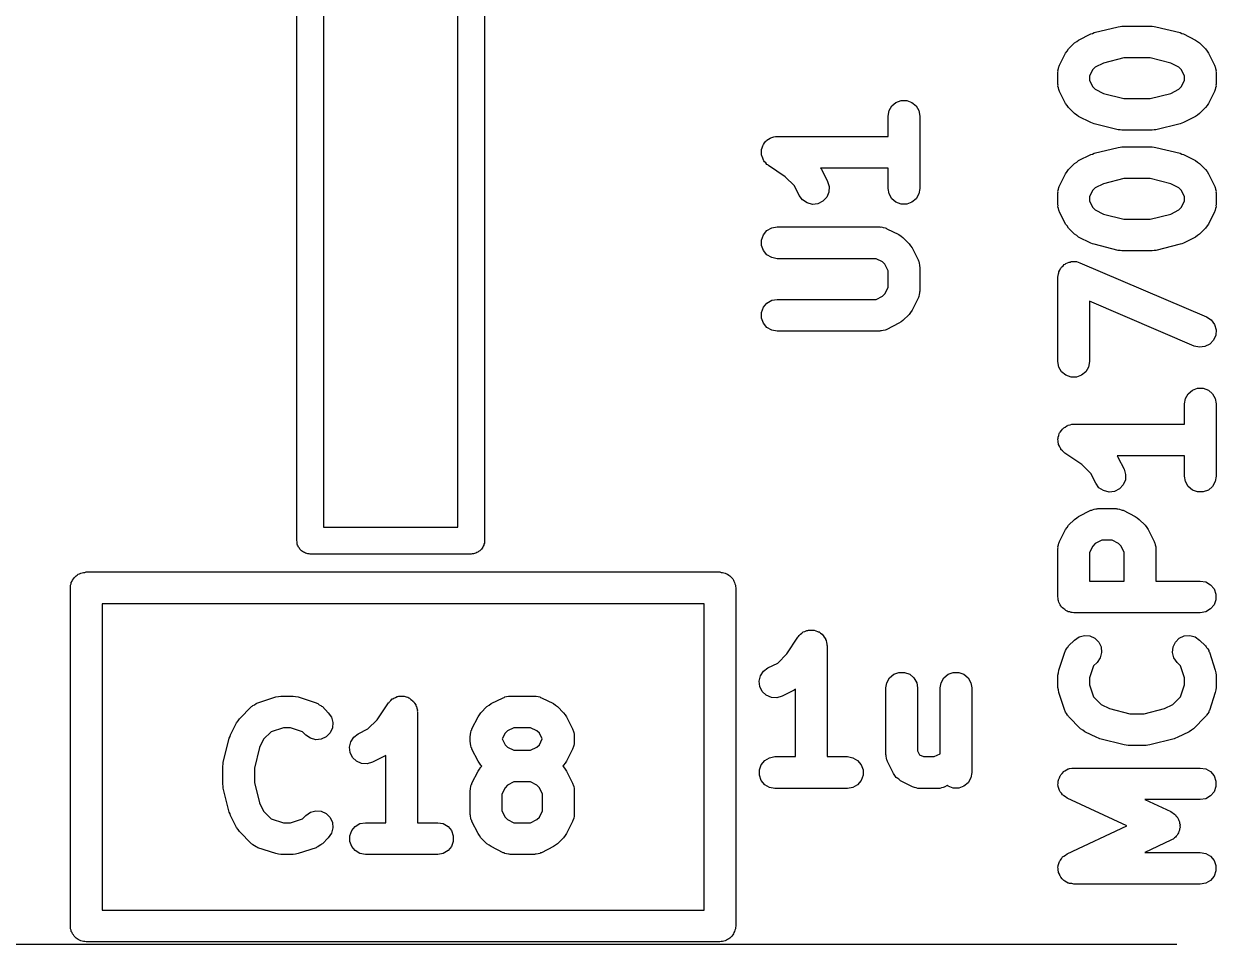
# Model space of a CAD drawing. Extents: x 103.2 to 159.1, y -150.7 to -109.
# Drawn here: x 153.3 to 158.95, y -131.48 to -127.13 of the extents above; entities that cross this region are included whole.
import ezdxf

# ---------------------------------------------------------------- set-up
doc = ezdxf.new("R2010")
doc.units = 0
doc.header["$MEASUREMENT"] = 0
doc.layers.add('BLACK', color=7, linetype='CONTINUOUS')

msp = doc.modelspace()

# ---------------------------------------------------------------- linework, layer by layer
at = {"layer": 'Black'}
for p, q in [((154.593, -129.573), (154.593, -126.525)), ((155.482, -126.525), (155.482, -129.573)), ((154.72, -126.589), (154.72, -129.51)), ((155.355, -129.51), (155.355, -126.589)), ((158.295, -127.204), (158.352, -127.175)), ((158.352, -127.175), (158.36, -127.173)), ((158.36, -127.173), (158.368, -127.169)), ((158.368, -127.169), (158.482, -127.141)), ((158.482, -127.141), (158.491, -127.14)), ((158.491, -127.14), (158.5, -127.139)), ((158.5, -127.139), (158.643, -127.139)), ((158.643, -127.139), (158.652, -127.14)), ((158.652, -127.14), (158.661, -127.141)), ((158.661, -127.141), (158.775, -127.169)), ((158.775, -127.169), (158.783, -127.173)), ((158.783, -127.173), (158.791, -127.175)), ((158.791, -127.175), (158.848, -127.204)), ((158.24, -127.256), (158.247, -127.246)), ((158.247, -127.246), (158.276, -127.218)), ((158.276, -127.218), (158.286, -127.211)), ((158.286, -127.211), (158.295, -127.204)), ((158.848, -127.204), (158.857, -127.211)), ((158.857, -127.211), (158.867, -127.218)), ((158.867, -127.218), (158.896, -127.246)), ((158.896, -127.246), (158.903, -127.256)), ((158.205, -127.323), (158.233, -127.266)), ((158.233, -127.266), (158.24, -127.256)), ((158.509, -127.288), (158.412, -127.313)), ((158.634, -127.288), (158.509, -127.288)), ((158.731, -127.313), (158.634, -127.288)), ((158.903, -127.256), (158.91, -127.266)), ((158.91, -127.266), (158.938, -127.323)), ((158.197, -127.348), (158.2, -127.339)), ((158.198, -127.352), (158.197, -127.348)), ((158.197, -127.356), (158.198, -127.352)), ((158.197, -127.413), (158.197, -127.356)), ((158.2, -127.339), (158.201, -127.331)), ((158.201, -127.331), (158.203, -127.327)), ((158.203, -127.327), (158.205, -127.323)), ((158.362, -127.344), (158.347, -127.374)), ((158.373, -127.332), (158.362, -127.344)), ((158.412, -127.313), (158.373, -127.332)), ((158.77, -127.332), (158.731, -127.313)), ((158.781, -127.344), (158.77, -127.332)), ((158.796, -127.374), (158.781, -127.344)), ((158.938, -127.323), (158.939, -127.327)), ((158.939, -127.327), (158.942, -127.331)), ((158.942, -127.331), (158.943, -127.339)), ((158.943, -127.339), (158.946, -127.348)), ((158.946, -127.348), (158.945, -127.352)), ((158.945, -127.352), (158.946, -127.356)), ((158.946, -127.356), (158.946, -127.413)), ((158.198, -127.418), (158.197, -127.413)), ((158.197, -127.422), (158.198, -127.418)), ((158.347, -127.374), (158.347, -127.396)), ((158.347, -127.396), (158.362, -127.426)), ((158.781, -127.426), (158.796, -127.396)), ((158.796, -127.396), (158.796, -127.374)), ((158.946, -127.413), (158.945, -127.418)), ((158.945, -127.418), (158.946, -127.422)), ((158.2, -127.43), (158.197, -127.422)), ((158.201, -127.439), (158.2, -127.43)), ((158.203, -127.443), (158.201, -127.439)), ((158.205, -127.447), (158.203, -127.443)), ((158.233, -127.504), (158.205, -127.447)), ((158.362, -127.426), (158.373, -127.437)), ((158.373, -127.437), (158.412, -127.457)), ((158.412, -127.457), (158.509, -127.481)), ((158.634, -127.481), (158.731, -127.457)), ((158.731, -127.457), (158.77, -127.437)), ((158.77, -127.437), (158.781, -127.426)), ((158.938, -127.447), (158.91, -127.504)), ((158.939, -127.443), (158.938, -127.447)), ((158.942, -127.439), (158.939, -127.443)), ((158.943, -127.43), (158.942, -127.439)), ((158.946, -127.422), (158.943, -127.43)), ((157.397, -127.538), (157.41, -127.516)), ((157.41, -127.516), (157.43, -127.499)), ((157.43, -127.499), (157.455, -127.49)), ((157.455, -127.49), (157.481, -127.49)), ((157.481, -127.49), (157.505, -127.499)), ((157.505, -127.499), (157.525, -127.516)), ((157.525, -127.516), (157.538, -127.538)), ((158.24, -127.514), (158.233, -127.504)), ((158.247, -127.523), (158.24, -127.514)), ((158.276, -127.552), (158.247, -127.523)), ((158.509, -127.481), (158.634, -127.481)), ((158.896, -127.523), (158.867, -127.552)), ((158.903, -127.514), (158.896, -127.523)), ((158.91, -127.504), (158.903, -127.514)), ((157.393, -127.564), (157.397, -127.538)), ((157.393, -127.66), (157.393, -127.564)), ((157.538, -127.538), (157.543, -127.564)), ((157.543, -127.564), (157.543, -127.907)), ((158.286, -127.559), (158.276, -127.552)), ((158.295, -127.566), (158.286, -127.559)), ((158.352, -127.595), (158.295, -127.566)), ((158.848, -127.566), (158.791, -127.595)), ((158.857, -127.559), (158.848, -127.566)), ((158.867, -127.552), (158.857, -127.559)), ((158.36, -127.597), (158.352, -127.595)), ((158.368, -127.6), (158.36, -127.597)), ((158.482, -127.629), (158.368, -127.6)), ((158.491, -127.629), (158.482, -127.629)), ((158.5, -127.631), (158.491, -127.629)), ((158.643, -127.631), (158.5, -127.631)), ((158.652, -127.629), (158.643, -127.631)), ((158.661, -127.629), (158.652, -127.629)), ((158.775, -127.6), (158.661, -127.629)), ((158.783, -127.597), (158.775, -127.6)), ((158.791, -127.595), (158.783, -127.597)), ((156.801, -127.702), (156.803, -127.698)), ((156.803, -127.698), (156.808, -127.691)), ((156.808, -127.691), (156.813, -127.683)), ((156.813, -127.683), (156.817, -127.681)), ((156.817, -127.681), (156.819, -127.678)), ((156.819, -127.678), (156.827, -127.673)), ((156.827, -127.673), (156.834, -127.668)), ((156.834, -127.668), (156.838, -127.667)), ((156.838, -127.667), (156.842, -127.665)), ((156.842, -127.665), (156.851, -127.663)), ((156.851, -127.663), (156.859, -127.661)), ((156.859, -127.661), (156.863, -127.661)), ((156.863, -127.661), (156.868, -127.66)), ((156.868, -127.66), (157.393, -127.66)), ((156.793, -127.73), (156.794, -127.726)), ((156.794, -127.739), (156.793, -127.73)), ((156.794, -127.722), (156.797, -127.714)), ((156.794, -127.726), (156.794, -127.722)), ((156.794, -127.748), (156.794, -127.739)), ((156.795, -127.752), (156.794, -127.748)), ((156.796, -127.756), (156.795, -127.752)), ((156.8, -127.764), (156.796, -127.756)), ((156.797, -127.714), (156.799, -127.705)), ((156.799, -127.705), (156.801, -127.702)), ((158.295, -127.774), (158.352, -127.746)), ((158.352, -127.746), (158.36, -127.744)), ((158.36, -127.744), (158.368, -127.74)), ((158.368, -127.74), (158.482, -127.712)), ((158.482, -127.712), (158.491, -127.711)), ((158.491, -127.711), (158.5, -127.709)), ((158.5, -127.709), (158.643, -127.709)), ((158.643, -127.709), (158.652, -127.711)), ((158.652, -127.711), (158.661, -127.712)), ((158.661, -127.712), (158.775, -127.74)), ((158.775, -127.74), (158.783, -127.744)), ((158.783, -127.744), (158.791, -127.746)), ((158.791, -127.746), (158.848, -127.774)), ((156.803, -127.773), (156.8, -127.764)), ((156.805, -127.776), (156.803, -127.773)), ((156.807, -127.78), (156.805, -127.776)), ((156.814, -127.786), (156.807, -127.78)), ((156.819, -127.793), (156.814, -127.786)), ((156.823, -127.795), (156.819, -127.793)), ((156.826, -127.798), (156.823, -127.795)), ((156.905, -127.851), (156.826, -127.798)), ((157.393, -127.81), (157.073, -127.81)), ((157.073, -127.81), (157.077, -127.816)), ((157.393, -127.907), (157.393, -127.81)), ((158.247, -127.817), (158.276, -127.789)), ((158.276, -127.789), (158.286, -127.782)), ((158.286, -127.782), (158.295, -127.774)), ((158.848, -127.774), (158.857, -127.782)), ((158.857, -127.782), (158.867, -127.789)), ((158.867, -127.789), (158.896, -127.817)), ((156.949, -127.894), (156.905, -127.851)), ((157.077, -127.816), (157.106, -127.873)), ((158.205, -127.894), (158.233, -127.837)), ((158.233, -127.837), (158.24, -127.827)), ((158.24, -127.827), (158.247, -127.817)), ((158.509, -127.859), (158.412, -127.884)), ((158.634, -127.859), (158.509, -127.859)), ((158.731, -127.884), (158.634, -127.859)), ((158.896, -127.817), (158.903, -127.827)), ((158.903, -127.827), (158.91, -127.837)), ((158.91, -127.837), (158.938, -127.894)), ((156.972, -127.94), (156.949, -127.894)), ((157.112, -127.924), (157.102, -127.948)), ((157.106, -127.873), (157.113, -127.898)), ((157.113, -127.898), (157.112, -127.924)), ((157.397, -127.932), (157.393, -127.907)), ((157.543, -127.907), (157.538, -127.932)), ((158.197, -127.919), (158.2, -127.91)), ((158.198, -127.923), (158.197, -127.919)), ((158.197, -127.927), (158.198, -127.923)), ((158.197, -127.984), (158.197, -127.927)), ((158.2, -127.91), (158.201, -127.902)), ((158.201, -127.902), (158.203, -127.898)), ((158.203, -127.898), (158.205, -127.894)), ((158.362, -127.914), (158.347, -127.945)), ((158.373, -127.903), (158.362, -127.914)), ((158.412, -127.884), (158.373, -127.903)), ((158.77, -127.903), (158.731, -127.884)), ((158.781, -127.914), (158.77, -127.903)), ((158.796, -127.945), (158.781, -127.914)), ((158.938, -127.894), (158.939, -127.898)), ((158.939, -127.898), (158.942, -127.902)), ((158.942, -127.902), (158.943, -127.91)), ((158.943, -127.91), (158.946, -127.919)), ((158.946, -127.919), (158.945, -127.923)), ((158.945, -127.923), (158.946, -127.927)), ((158.946, -127.927), (158.946, -127.984)), ((156.987, -127.961), (156.972, -127.94)), ((157.009, -127.975), (156.987, -127.961)), ((157.034, -127.982), (157.009, -127.975)), ((157.06, -127.979), (157.034, -127.982)), ((157.084, -127.967), (157.06, -127.979)), ((157.102, -127.948), (157.084, -127.967)), ((157.41, -127.955), (157.397, -127.932)), ((157.43, -127.972), (157.41, -127.955)), ((157.455, -127.981), (157.43, -127.972)), ((157.481, -127.981), (157.455, -127.981)), ((157.505, -127.972), (157.481, -127.981)), ((157.525, -127.955), (157.505, -127.972)), ((157.538, -127.932), (157.525, -127.955)), ((158.347, -127.945), (158.347, -127.967)), ((158.347, -127.967), (158.362, -127.997)), ((158.781, -127.997), (158.796, -127.967)), ((158.796, -127.967), (158.796, -127.945)), ((158.198, -127.988), (158.197, -127.984)), ((158.197, -127.993), (158.198, -127.988)), ((158.2, -128.001), (158.197, -127.993)), ((158.201, -128.01), (158.2, -128.001)), ((158.203, -128.014), (158.201, -128.01)), ((158.205, -128.018), (158.203, -128.014)), ((158.233, -128.075), (158.205, -128.018)), ((158.362, -127.997), (158.373, -128.008)), ((158.373, -128.008), (158.412, -128.028)), ((158.412, -128.028), (158.509, -128.052)), ((158.634, -128.052), (158.731, -128.028)), ((158.731, -128.028), (158.77, -128.008)), ((158.77, -128.008), (158.781, -127.997)), ((158.938, -128.018), (158.91, -128.075)), ((158.939, -128.014), (158.938, -128.018)), ((158.942, -128.01), (158.939, -128.014)), ((158.943, -128.001), (158.942, -128.01)), ((158.946, -127.993), (158.943, -128.001)), ((158.946, -127.984), (158.945, -127.988)), ((158.945, -127.988), (158.946, -127.993)), ((156.819, -128.106), (156.842, -128.093)), ((156.842, -128.093), (156.868, -128.089)), ((156.868, -128.089), (157.353, -128.089)), ((157.353, -128.089), (157.358, -128.09)), ((157.358, -128.09), (157.362, -128.089)), ((157.362, -128.089), (157.37, -128.092)), ((157.37, -128.092), (157.379, -128.093)), ((157.379, -128.093), (157.383, -128.095)), ((157.383, -128.095), (157.387, -128.097)), ((158.24, -128.084), (158.233, -128.075)), ((158.247, -128.094), (158.24, -128.084)), ((158.276, -128.123), (158.247, -128.094)), ((158.509, -128.052), (158.634, -128.052)), ((158.896, -128.094), (158.867, -128.123)), ((158.903, -128.084), (158.896, -128.094)), ((158.91, -128.075), (158.903, -128.084)), ((156.794, -128.151), (156.803, -128.126)), ((156.794, -128.177), (156.794, -128.151)), ((156.803, -128.126), (156.819, -128.106)), ((157.387, -128.097), (157.444, -128.125)), ((157.444, -128.125), (157.454, -128.132)), ((157.454, -128.132), (157.463, -128.139)), ((157.463, -128.139), (157.492, -128.168)), ((158.286, -128.13), (158.276, -128.123)), ((158.295, -128.137), (158.286, -128.13)), ((158.352, -128.165), (158.295, -128.137)), ((158.848, -128.137), (158.791, -128.165)), ((158.857, -128.13), (158.848, -128.137)), ((158.867, -128.123), (158.857, -128.13)), ((156.803, -128.201), (156.794, -128.177)), ((156.819, -128.221), (156.803, -128.201)), ((157.492, -128.168), (157.499, -128.178)), ((157.499, -128.178), (157.506, -128.187)), ((157.506, -128.187), (157.535, -128.245)), ((158.36, -128.168), (158.352, -128.165)), ((158.368, -128.171), (158.36, -128.168)), ((158.482, -128.2), (158.368, -128.171)), ((158.491, -128.2), (158.482, -128.2)), ((158.5, -128.202), (158.491, -128.2)), ((158.643, -128.202), (158.5, -128.202)), ((158.652, -128.2), (158.643, -128.202)), ((158.661, -128.2), (158.652, -128.2)), ((158.775, -128.171), (158.661, -128.2)), ((158.783, -128.168), (158.775, -128.171)), ((158.791, -128.165), (158.783, -128.168)), ((156.842, -128.234), (156.819, -128.221)), ((156.868, -128.239), (156.842, -128.234)), ((157.336, -128.239), (156.868, -128.239)), ((157.366, -128.254), (157.336, -128.239)), ((157.377, -128.265), (157.366, -128.254)), ((157.393, -128.296), (157.377, -128.265)), ((157.535, -128.245), (157.536, -128.249)), ((157.536, -128.249), (157.538, -128.252)), ((157.538, -128.252), (157.54, -128.261)), ((157.54, -128.261), (157.542, -128.269)), ((158.227, -128.267), (158.231, -128.265)), ((158.231, -128.265), (158.234, -128.262)), ((158.234, -128.262), (158.242, -128.259)), ((158.242, -128.259), (158.25, -128.255)), ((158.25, -128.255), (158.255, -128.255)), ((158.255, -128.255), (158.259, -128.253)), ((158.259, -128.253), (158.267, -128.253)), ((158.267, -128.253), (158.276, -128.252)), ((158.276, -128.252), (158.28, -128.253)), ((158.28, -128.253), (158.285, -128.253)), ((158.285, -128.253), (158.293, -128.256)), ((158.293, -128.256), (158.301, -128.258)), ((158.301, -128.258), (158.901, -128.515)), ((157.393, -128.375), (157.393, -128.296)), ((157.542, -128.269), (157.542, -128.274)), ((157.542, -128.274), (157.543, -128.278)), ((157.543, -128.278), (157.543, -128.392)), ((158.197, -128.327), (158.198, -128.318)), ((158.198, -128.318), (158.199, -128.31)), ((158.199, -128.31), (158.201, -128.306)), ((158.201, -128.301), (158.206, -128.294)), ((158.201, -128.306), (158.201, -128.301)), ((158.206, -128.294), (158.209, -128.286)), ((158.209, -128.286), (158.212, -128.282)), ((158.212, -128.282), (158.214, -128.279)), ((158.214, -128.279), (158.221, -128.273)), ((158.221, -128.273), (158.227, -128.267)), ((157.377, -128.405), (157.393, -128.375)), ((158.197, -128.726), (158.197, -128.327)), ((156.842, -128.436), (156.868, -128.432)), ((156.868, -128.432), (157.336, -128.432)), ((157.336, -128.432), (157.366, -128.416)), ((157.366, -128.416), (157.377, -128.405)), ((157.535, -128.426), (157.506, -128.483)), ((157.536, -128.422), (157.535, -128.426)), ((157.538, -128.418), (157.536, -128.422)), ((157.54, -128.409), (157.538, -128.418)), ((157.542, -128.401), (157.54, -128.409)), ((157.543, -128.392), (157.542, -128.397)), ((157.542, -128.397), (157.542, -128.401)), ((156.794, -128.494), (156.803, -128.469)), ((156.803, -128.469), (156.819, -128.449)), ((156.819, -128.449), (156.842, -128.436)), ((157.506, -128.483), (157.499, -128.493)), ((158.842, -128.653), (158.347, -128.44)), ((158.347, -128.44), (158.347, -128.726)), ((156.794, -128.52), (156.794, -128.494)), ((156.803, -128.544), (156.794, -128.52)), ((156.819, -128.564), (156.803, -128.544)), ((157.444, -128.545), (157.387, -128.574)), ((157.454, -128.538), (157.444, -128.545)), ((157.463, -128.531), (157.454, -128.538)), ((157.492, -128.503), (157.463, -128.531)), ((157.499, -128.493), (157.492, -128.503)), ((158.901, -128.515), (158.922, -128.529)), ((158.922, -128.529), (158.938, -128.55)), ((156.842, -128.577), (156.819, -128.564)), ((156.868, -128.582), (156.842, -128.577)), ((157.353, -128.582), (156.868, -128.582)), ((157.357, -128.581), (157.353, -128.582)), ((157.362, -128.581), (157.357, -128.581)), ((157.37, -128.579), (157.362, -128.581)), ((157.379, -128.577), (157.37, -128.579)), ((157.383, -128.575), (157.379, -128.577)), ((157.387, -128.574), (157.383, -128.575)), ((158.944, -128.601), (158.934, -128.625)), ((158.938, -128.55), (158.946, -128.575)), ((158.946, -128.575), (158.944, -128.601)), ((158.867, -128.658), (158.842, -128.653)), ((158.893, -128.655), (158.867, -128.658)), ((158.916, -128.644), (158.893, -128.655)), ((158.934, -128.625), (158.916, -128.644)), ((158.201, -128.752), (158.197, -128.726)), ((158.214, -128.775), (158.201, -128.752)), ((158.342, -128.752), (158.329, -128.775)), ((158.347, -128.726), (158.342, -128.752)), ((158.234, -128.791), (158.214, -128.775)), ((158.259, -128.8), (158.234, -128.791)), ((158.285, -128.8), (158.259, -128.8)), ((158.309, -128.791), (158.285, -128.8)), ((158.329, -128.775), (158.309, -128.791)), ((158.801, -128.901), (158.814, -128.878)), ((158.814, -128.878), (158.834, -128.861)), ((158.834, -128.861), (158.858, -128.852)), ((158.858, -128.852), (158.884, -128.852)), ((158.884, -128.852), (158.909, -128.861)), ((158.909, -128.861), (158.929, -128.878)), ((158.929, -128.878), (158.942, -128.901)), ((158.796, -128.926), (158.801, -128.901)), ((158.796, -129.023), (158.796, -128.926)), ((158.942, -128.901), (158.946, -128.926)), ((158.946, -128.926), (158.946, -129.269)), ((158.207, -129.06), (158.213, -129.053)), ((158.213, -129.053), (158.218, -129.046)), ((158.218, -129.046), (158.221, -129.043)), ((158.221, -129.043), (158.224, -129.04)), ((158.224, -129.04), (158.231, -129.036)), ((158.231, -129.036), (158.239, -129.03)), ((158.239, -129.03), (158.243, -129.029)), ((158.243, -129.029), (158.246, -129.027)), ((158.246, -129.027), (158.255, -129.026)), ((158.255, -129.026), (158.263, -129.023)), ((158.263, -129.023), (158.268, -129.023)), ((158.268, -129.023), (158.272, -129.023)), ((158.272, -129.023), (158.796, -129.023)), ((158.197, -129.093), (158.198, -129.089)), ((158.198, -129.102), (158.197, -129.093)), ((158.198, -129.084), (158.201, -129.076)), ((158.198, -129.089), (158.198, -129.084)), ((158.198, -129.11), (158.198, -129.102)), ((158.199, -129.114), (158.198, -129.11)), ((158.201, -129.076), (158.203, -129.067)), ((158.203, -129.067), (158.205, -129.064)), ((158.205, -129.064), (158.207, -129.06)), ((158.2, -129.119), (158.199, -129.114)), ((158.204, -129.127), (158.2, -129.119)), ((158.207, -129.135), (158.204, -129.127)), ((158.21, -129.138), (158.207, -129.135)), ((158.211, -129.142), (158.21, -129.138)), ((158.218, -129.148), (158.211, -129.142)), ((158.224, -129.155), (158.218, -129.148)), ((158.227, -129.157), (158.224, -129.155)), ((158.23, -129.16), (158.227, -129.157)), ((158.31, -129.213), (158.23, -129.16)), ((158.353, -129.256), (158.31, -129.213)), ((158.796, -129.172), (158.477, -129.172)), ((158.477, -129.172), (158.481, -129.178)), ((158.481, -129.178), (158.51, -129.235)), ((158.796, -129.269), (158.796, -129.172)), ((158.376, -129.302), (158.353, -129.256)), ((158.51, -129.235), (158.517, -129.26)), ((158.517, -129.26), (158.516, -129.286)), ((158.801, -129.294), (158.796, -129.269)), ((158.946, -129.269), (158.942, -129.294)), ((158.391, -129.323), (158.376, -129.302)), ((158.413, -129.337), (158.391, -129.323)), ((158.439, -129.344), (158.413, -129.337)), ((158.488, -129.329), (158.464, -129.341)), ((158.506, -129.31), (158.488, -129.329)), ((158.516, -129.286), (158.506, -129.31)), ((158.814, -129.317), (158.801, -129.294)), ((158.834, -129.334), (158.814, -129.317)), ((158.858, -129.343), (158.834, -129.334)), ((158.909, -129.334), (158.884, -129.343)), ((158.929, -129.317), (158.909, -129.334)), ((158.942, -129.294), (158.929, -129.317)), ((158.464, -129.341), (158.439, -129.344)), ((158.884, -129.343), (158.858, -129.343)), ((158.295, -129.459), (158.352, -129.43)), ((158.352, -129.43), (158.357, -129.429)), ((158.357, -129.429), (158.36, -129.427)), ((158.36, -129.427), (158.369, -129.425)), ((158.369, -129.425), (158.377, -129.423)), ((158.377, -129.423), (158.382, -129.423)), ((158.382, -129.423), (158.386, -129.422)), ((158.386, -129.422), (158.472, -129.422)), ((158.472, -129.422), (158.476, -129.423)), ((158.476, -129.423), (158.48, -129.423)), ((158.48, -129.423), (158.489, -129.425)), ((158.489, -129.425), (158.497, -129.427)), ((158.497, -129.427), (158.501, -129.429)), ((158.501, -129.429), (158.505, -129.43)), ((158.505, -129.43), (158.562, -129.459)), ((158.24, -129.511), (158.247, -129.501)), ((158.247, -129.501), (158.276, -129.473)), ((158.276, -129.473), (158.286, -129.466)), ((158.286, -129.466), (158.295, -129.459)), ((158.562, -129.459), (158.572, -129.466)), ((158.572, -129.466), (158.582, -129.473)), ((158.582, -129.473), (158.61, -129.501)), ((158.61, -129.501), (158.617, -129.511)), ((154.72, -129.51), (155.355, -129.51)), ((158.205, -129.578), (158.233, -129.521)), ((158.233, -129.521), (158.24, -129.511)), ((158.617, -129.511), (158.624, -129.521)), ((158.624, -129.521), (158.653, -129.578)), ((154.594, -129.579), (154.593, -129.573)), ((154.594, -129.585), (154.594, -129.579)), ((154.595, -129.59), (154.594, -129.585)), ((154.596, -129.595), (154.595, -129.59)), ((154.599, -129.6), (154.596, -129.595)), ((154.601, -129.605), (154.599, -129.6)), ((154.605, -129.61), (154.601, -129.605)), ((154.607, -129.614), (154.605, -129.61)), ((154.612, -129.618), (154.607, -129.614)), ((154.615, -129.622), (154.612, -129.618)), ((155.462, -129.618), (155.459, -129.622)), ((155.467, -129.614), (155.462, -129.618)), ((155.47, -129.61), (155.467, -129.614)), ((155.473, -129.605), (155.47, -129.61)), ((155.475, -129.6), (155.473, -129.605)), ((155.478, -129.595), (155.475, -129.6)), ((155.479, -129.59), (155.478, -129.595)), ((155.481, -129.585), (155.479, -129.59)), ((155.482, -129.573), (155.481, -129.579)), ((155.481, -129.579), (155.481, -129.585)), ((158.197, -129.603), (158.2, -129.594)), ((158.198, -129.607), (158.197, -129.603)), ((158.197, -129.611), (158.198, -129.607)), ((158.197, -129.84), (158.197, -129.611)), ((158.2, -129.594), (158.201, -129.586)), ((158.201, -129.586), (158.203, -129.582)), ((158.203, -129.582), (158.205, -129.578)), ((158.362, -129.599), (158.347, -129.629)), ((158.373, -129.587), (158.362, -129.599)), ((158.404, -129.572), (158.373, -129.587)), ((158.454, -129.572), (158.404, -129.572)), ((158.484, -129.587), (158.454, -129.572)), ((158.496, -129.599), (158.484, -129.587)), ((158.511, -129.629), (158.496, -129.599)), ((158.653, -129.578), (158.654, -129.582)), ((158.654, -129.582), (158.656, -129.586)), ((158.656, -129.586), (158.658, -129.594)), ((158.658, -129.594), (158.66, -129.603)), ((158.66, -129.603), (158.66, -129.607)), ((158.66, -129.607), (158.661, -129.611)), ((158.661, -129.611), (158.661, -129.765)), ((154.62, -129.625), (154.615, -129.622)), ((154.624, -129.628), (154.62, -129.625)), ((154.63, -129.63), (154.624, -129.628)), ((154.634, -129.633), (154.63, -129.63)), ((154.64, -129.634), (154.634, -129.633)), ((154.645, -129.636), (154.64, -129.634)), ((154.651, -129.636), (154.645, -129.636)), ((154.656, -129.637), (154.651, -129.636)), ((155.418, -129.637), (154.656, -129.637)), ((155.424, -129.636), (155.418, -129.637)), ((155.429, -129.636), (155.424, -129.636)), ((155.434, -129.634), (155.429, -129.636)), ((155.44, -129.633), (155.434, -129.634)), ((155.445, -129.63), (155.44, -129.633)), ((155.45, -129.628), (155.445, -129.63)), ((155.454, -129.625), (155.45, -129.628)), ((155.459, -129.622), (155.454, -129.625)), ((158.347, -129.629), (158.347, -129.765)), ((158.511, -129.765), (158.511, -129.629)), ((153.553, -129.737), (153.558, -129.733)), ((153.558, -129.733), (153.564, -129.73)), ((153.564, -129.73), (153.57, -129.727)), ((153.57, -129.727), (153.577, -129.726)), ((153.577, -129.726), (153.583, -129.724)), ((153.583, -129.724), (153.589, -129.724)), ((153.589, -129.724), (153.596, -129.722)), ((153.596, -129.722), (156.596, -129.722)), ((156.596, -129.722), (156.602, -129.724)), ((156.602, -129.724), (156.609, -129.724)), ((156.609, -129.724), (156.615, -129.726)), ((156.615, -129.726), (156.621, -129.727)), ((156.621, -129.727), (156.627, -129.73)), ((156.627, -129.73), (156.633, -129.733)), ((156.633, -129.733), (156.638, -129.737)), ((153.522, -129.784), (153.524, -129.778)), ((153.522, -129.791), (153.522, -129.784)), ((153.524, -129.778), (153.525, -129.772)), ((153.525, -129.772), (153.529, -129.766)), ((153.529, -129.766), (153.531, -129.76)), ((153.531, -129.76), (153.535, -129.755)), ((153.535, -129.755), (153.538, -129.749)), ((153.538, -129.749), (153.543, -129.745)), ((153.543, -129.745), (153.548, -129.74)), ((153.548, -129.74), (153.553, -129.737)), ((156.638, -129.737), (156.644, -129.74)), ((156.644, -129.74), (156.648, -129.745)), ((156.648, -129.745), (156.653, -129.749)), ((156.653, -129.749), (156.657, -129.755)), ((156.657, -129.755), (156.661, -129.76)), ((156.661, -129.76), (156.663, -129.766)), ((156.663, -129.766), (156.666, -129.772)), ((156.666, -129.772), (156.667, -129.778)), ((156.667, -129.778), (156.67, -129.784)), ((156.67, -129.784), (156.67, -129.791)), ((158.347, -129.765), (158.511, -129.765)), ((158.661, -129.765), (158.871, -129.765)), ((158.871, -129.765), (158.897, -129.769)), ((158.897, -129.769), (158.919, -129.782)), ((158.919, -129.782), (158.936, -129.802)), ((153.521, -129.797), (153.522, -129.791)), ((153.521, -131.398), (153.521, -129.797)), ((156.67, -129.791), (156.671, -129.797)), ((156.671, -129.797), (156.671, -131.398)), ((158.198, -129.846), (158.197, -129.84)), ((158.198, -129.853), (158.198, -129.846)), ((158.936, -129.802), (158.945, -129.827)), ((158.945, -129.827), (158.945, -129.853)), ((156.521, -129.873), (153.671, -129.873)), ((153.671, -129.873), (153.671, -131.322)), ((156.521, -131.322), (156.521, -129.873)), ((158.2, -129.859), (158.198, -129.853)), ((158.201, -129.865), (158.2, -129.859)), ((158.205, -129.871), (158.201, -129.865)), ((158.207, -129.877), (158.205, -129.871)), ((158.211, -129.882), (158.207, -129.877)), ((158.214, -129.888), (158.211, -129.882)), ((158.219, -129.892), (158.214, -129.888)), ((158.224, -129.897), (158.219, -129.892)), ((158.229, -129.9), (158.224, -129.897)), ((158.234, -129.905), (158.229, -129.9)), ((158.919, -129.897), (158.897, -129.91)), ((158.936, -129.877), (158.919, -129.897)), ((158.945, -129.853), (158.936, -129.877)), ((158.24, -129.907), (158.234, -129.905)), ((158.246, -129.91), (158.24, -129.907)), ((158.253, -129.911), (158.246, -129.91)), ((158.259, -129.913), (158.253, -129.911)), ((158.265, -129.913), (158.259, -129.913)), ((158.272, -129.915), (158.265, -129.913)), ((158.871, -129.915), (158.272, -129.915)), ((158.897, -129.91), (158.871, -129.915)), ((156.978, -130.017), (156.984, -130.011)), ((156.984, -130.011), (156.988, -130.009)), ((156.988, -130.009), (156.991, -130.006)), ((156.991, -130.006), (156.999, -130.003)), ((156.999, -130.003), (157.008, -129.999)), ((157.008, -129.999), (157.012, -129.999)), ((157.012, -129.999), (157.016, -129.998)), ((157.016, -129.998), (157.024, -129.998)), ((157.024, -129.998), (157.033, -129.997)), ((157.033, -129.997), (157.037, -129.998)), ((157.037, -129.998), (157.042, -129.998)), ((157.042, -129.998), (157.05, -130.001)), ((157.05, -130.001), (157.059, -130.003)), ((157.059, -130.003), (157.062, -130.005)), ((157.062, -130.005), (157.066, -130.006)), ((157.066, -130.006), (157.073, -130.012)), ((157.073, -130.012), (157.08, -130.017)), ((156.913, -130.109), (156.966, -130.03)), ((156.966, -130.03), (156.969, -130.027)), ((156.969, -130.027), (156.971, -130.023)), ((156.971, -130.023), (156.978, -130.017)), ((157.08, -130.017), (157.083, -130.021)), ((157.083, -130.021), (157.086, -130.023)), ((157.086, -130.023), (157.09, -130.031)), ((157.09, -130.031), (157.096, -130.038)), ((157.096, -130.038), (157.097, -130.042)), ((157.097, -130.042), (157.099, -130.046)), ((157.099, -130.046), (157.101, -130.055)), ((157.101, -130.055), (157.103, -130.063)), ((157.103, -130.063), (157.103, -130.067)), ((157.103, -130.067), (157.104, -130.071)), ((157.104, -130.071), (157.104, -130.596)), ((158.245, -130.076), (158.247, -130.072)), ((158.247, -130.072), (158.276, -130.044)), ((158.276, -130.044), (158.297, -130.029)), ((158.297, -130.029), (158.322, -130.022)), ((158.322, -130.022), (158.348, -130.024)), ((158.348, -130.024), (158.372, -130.035)), ((158.372, -130.035), (158.39, -130.054)), ((158.39, -130.054), (158.401, -130.077)), ((158.742, -130.077), (158.753, -130.054)), ((158.753, -130.054), (158.771, -130.035)), ((158.771, -130.035), (158.795, -130.024)), ((158.795, -130.024), (158.821, -130.022)), ((158.821, -130.022), (158.846, -130.029)), ((158.846, -130.029), (158.867, -130.044)), ((158.867, -130.044), (158.896, -130.072)), ((158.896, -130.072), (158.898, -130.076)), ((156.87, -130.153), (156.913, -130.109)), ((158.201, -130.187), (158.229, -130.101)), ((158.229, -130.101), (158.231, -130.098)), ((158.231, -130.098), (158.232, -130.093)), ((158.232, -130.093), (158.237, -130.086)), ((158.237, -130.086), (158.242, -130.079)), ((158.242, -130.079), (158.245, -130.076)), ((158.397, -130.128), (158.382, -130.15)), ((158.403, -130.103), (158.397, -130.128)), ((158.401, -130.077), (158.403, -130.103)), ((158.739, -130.103), (158.742, -130.077)), ((158.746, -130.128), (158.739, -130.103)), ((158.761, -130.15), (158.746, -130.128)), ((158.898, -130.076), (158.901, -130.079)), ((158.901, -130.079), (158.906, -130.086)), ((158.906, -130.086), (158.911, -130.093)), ((158.911, -130.093), (158.912, -130.098)), ((158.912, -130.098), (158.914, -130.101)), ((158.914, -130.101), (158.942, -130.187)), ((156.803, -130.191), (156.824, -130.176)), ((156.824, -130.176), (156.87, -130.153)), ((158.366, -130.166), (158.347, -130.223)), ((158.382, -130.15), (158.366, -130.166)), ((158.777, -130.166), (158.761, -130.15)), ((158.796, -130.223), (158.777, -130.166)), ((156.782, -130.238), (156.788, -130.213)), ((156.785, -130.264), (156.782, -130.238)), ((156.788, -130.213), (156.803, -130.191)), ((157.387, -130.246), (157.4, -130.223)), ((157.4, -130.223), (157.42, -130.206)), ((157.42, -130.206), (157.444, -130.198)), ((157.444, -130.198), (157.47, -130.198)), ((157.47, -130.198), (157.495, -130.206)), ((157.495, -130.206), (157.515, -130.223)), ((157.515, -130.223), (157.528, -130.246)), ((157.644, -130.246), (157.657, -130.223)), ((157.657, -130.223), (157.677, -130.206)), ((157.677, -130.206), (157.701, -130.198)), ((157.701, -130.198), (157.727, -130.198)), ((157.727, -130.198), (157.752, -130.206)), ((157.752, -130.206), (157.772, -130.223)), ((157.772, -130.223), (157.785, -130.246)), ((158.197, -130.211), (158.199, -130.199)), ((158.197, -130.268), (158.197, -130.211)), ((158.199, -130.199), (158.201, -130.187)), ((158.347, -130.223), (158.347, -130.256)), ((158.796, -130.256), (158.796, -130.223)), ((158.942, -130.187), (158.944, -130.199)), ((158.944, -130.199), (158.946, -130.211)), ((158.946, -130.211), (158.946, -130.268)), ((156.797, -130.288), (156.785, -130.264)), ((156.816, -130.305), (156.797, -130.288)), ((156.948, -130.281), (156.891, -130.31)), ((156.954, -130.277), (156.948, -130.281)), ((156.954, -130.596), (156.954, -130.277)), ((157.382, -130.271), (157.387, -130.246)), ((157.382, -130.586), (157.382, -130.271)), ((157.528, -130.246), (157.532, -130.271)), ((157.532, -130.271), (157.532, -130.568)), ((157.639, -130.271), (157.644, -130.246)), ((157.639, -130.582), (157.639, -130.271)), ((157.785, -130.246), (157.789, -130.271)), ((157.789, -130.271), (157.789, -130.671)), ((158.199, -130.28), (158.197, -130.268)), ((158.201, -130.292), (158.199, -130.28)), ((158.229, -130.377), (158.201, -130.292)), ((158.347, -130.256), (158.366, -130.313)), ((158.777, -130.313), (158.796, -130.256)), ((158.942, -130.292), (158.914, -130.377)), ((158.944, -130.28), (158.942, -130.292)), ((158.946, -130.268), (158.944, -130.28)), ((154.382, -130.357), (154.385, -130.354)), ((154.385, -130.354), (154.393, -130.35)), ((154.393, -130.35), (154.4, -130.345)), ((154.4, -130.345), (154.404, -130.343)), ((154.404, -130.343), (154.408, -130.341)), ((154.408, -130.341), (154.494, -130.313)), ((154.494, -130.313), (154.506, -130.311)), ((154.506, -130.311), (154.518, -130.309)), ((154.518, -130.309), (154.575, -130.309)), ((154.575, -130.309), (154.587, -130.311)), ((154.587, -130.311), (154.599, -130.313)), ((154.599, -130.313), (154.684, -130.341)), ((154.684, -130.341), (154.688, -130.343)), ((154.688, -130.343), (154.692, -130.345)), ((154.692, -130.345), (154.699, -130.35)), ((154.699, -130.35), (154.707, -130.354)), ((154.707, -130.354), (154.71, -130.357)), ((154.974, -130.422), (155.027, -130.342)), ((155.027, -130.342), (155.03, -130.339)), ((155.03, -130.339), (155.032, -130.336)), ((155.032, -130.336), (155.038, -130.33)), ((155.038, -130.33), (155.045, -130.323)), ((155.045, -130.323), (155.048, -130.322)), ((155.048, -130.322), (155.052, -130.319)), ((155.052, -130.319), (155.06, -130.316)), ((155.06, -130.316), (155.068, -130.312)), ((155.068, -130.312), (155.072, -130.311)), ((155.072, -130.311), (155.076, -130.31)), ((155.076, -130.31), (155.085, -130.31)), ((155.085, -130.31), (155.094, -130.309)), ((155.094, -130.309), (155.098, -130.31)), ((155.098, -130.31), (155.102, -130.31)), ((155.102, -130.31), (155.111, -130.313)), ((155.111, -130.313), (155.119, -130.315)), ((155.119, -130.315), (155.123, -130.318)), ((155.123, -130.318), (155.127, -130.319)), ((155.127, -130.319), (155.133, -130.325)), ((155.133, -130.325), (155.141, -130.33)), ((155.141, -130.33), (155.143, -130.333)), ((155.143, -130.333), (155.147, -130.336)), ((155.147, -130.336), (155.151, -130.343)), ((155.151, -130.343), (155.156, -130.351)), ((155.156, -130.351), (155.157, -130.355)), ((155.493, -130.359), (155.503, -130.353)), ((155.503, -130.353), (155.513, -130.345)), ((155.513, -130.345), (155.57, -130.317)), ((155.57, -130.317), (155.574, -130.316)), ((155.574, -130.316), (155.578, -130.313)), ((155.578, -130.313), (155.586, -130.312)), ((155.586, -130.312), (155.595, -130.309)), ((155.595, -130.309), (155.599, -130.31)), ((155.599, -130.31), (155.603, -130.309)), ((155.603, -130.309), (155.718, -130.309)), ((155.718, -130.309), (155.722, -130.31)), ((155.722, -130.31), (155.726, -130.309)), ((155.726, -130.309), (155.735, -130.312)), ((155.735, -130.312), (155.743, -130.313)), ((155.743, -130.313), (155.747, -130.316)), ((155.747, -130.316), (155.751, -130.317)), ((155.751, -130.317), (155.808, -130.345)), ((155.808, -130.345), (155.818, -130.353)), ((155.818, -130.353), (155.828, -130.359)), ((156.84, -130.316), (156.816, -130.305)), ((156.866, -130.317), (156.84, -130.316)), ((156.891, -130.31), (156.866, -130.317)), ((158.366, -130.313), (158.402, -130.349)), ((158.402, -130.349), (158.441, -130.368)), ((158.702, -130.368), (158.741, -130.349)), ((158.741, -130.349), (158.777, -130.313)), ((154.322, -130.417), (154.379, -130.359)), ((154.379, -130.359), (154.382, -130.357)), ((154.71, -130.357), (154.714, -130.359)), ((154.714, -130.359), (154.742, -130.388)), ((154.742, -130.388), (154.757, -130.409)), ((154.757, -130.409), (154.764, -130.435)), ((155.157, -130.355), (155.16, -130.358)), ((155.16, -130.358), (155.161, -130.367)), ((155.161, -130.367), (155.164, -130.376)), ((155.164, -130.376), (155.163, -130.38)), ((155.163, -130.38), (155.164, -130.384)), ((155.164, -130.384), (155.164, -130.909)), ((155.422, -130.465), (155.451, -130.408)), ((155.451, -130.408), (155.458, -130.398)), ((155.458, -130.398), (155.465, -130.388)), ((155.465, -130.388), (155.493, -130.359)), ((155.828, -130.359), (155.856, -130.388)), ((155.856, -130.388), (155.863, -130.398)), ((155.863, -130.398), (155.87, -130.408)), ((155.87, -130.408), (155.899, -130.465)), ((158.231, -130.381), (158.229, -130.377)), ((158.232, -130.385), (158.231, -130.381)), ((158.237, -130.392), (158.232, -130.385)), ((158.242, -130.4), (158.237, -130.392)), ((158.245, -130.403), (158.242, -130.4)), ((158.247, -130.406), (158.245, -130.403)), ((158.304, -130.464), (158.247, -130.406)), ((158.441, -130.368), (158.538, -130.393)), ((158.538, -130.393), (158.605, -130.393)), ((158.605, -130.393), (158.702, -130.368)), ((158.896, -130.406), (158.839, -130.464)), ((158.898, -130.403), (158.896, -130.406)), ((158.901, -130.4), (158.898, -130.403)), ((158.906, -130.392), (158.901, -130.4)), ((158.911, -130.385), (158.906, -130.392)), ((158.912, -130.381), (158.911, -130.385)), ((158.914, -130.377), (158.912, -130.381)), ((154.279, -130.493), (154.308, -130.436)), ((154.308, -130.436), (154.315, -130.426)), ((154.315, -130.426), (154.322, -130.417)), ((154.53, -130.459), (154.472, -130.478)), ((154.563, -130.459), (154.53, -130.459)), ((154.62, -130.478), (154.563, -130.459)), ((154.762, -130.46), (154.751, -130.484)), ((154.764, -130.435), (154.762, -130.46)), ((154.884, -130.488), (154.93, -130.465)), ((154.93, -130.465), (154.974, -130.422)), ((155.421, -130.469), (155.422, -130.465)), ((155.621, -130.459), (155.591, -130.474)), ((155.7, -130.459), (155.621, -130.459)), ((155.73, -130.474), (155.7, -130.459)), ((155.899, -130.465), (155.9, -130.469)), ((158.314, -130.47), (158.304, -130.464)), ((158.839, -130.464), (158.829, -130.47)), ((154.245, -130.623), (154.273, -130.509)), ((154.273, -130.509), (154.277, -130.501)), ((154.277, -130.501), (154.279, -130.493)), ((154.436, -130.514), (154.417, -130.553)), ((154.472, -130.478), (154.436, -130.514)), ((154.636, -130.494), (154.62, -130.478)), ((154.657, -130.509), (154.636, -130.494)), ((154.683, -130.516), (154.657, -130.509)), ((154.708, -130.514), (154.683, -130.516)), ((154.732, -130.503), (154.708, -130.514)), ((154.751, -130.484), (154.732, -130.503)), ((154.849, -130.526), (154.863, -130.504)), ((154.863, -130.504), (154.884, -130.488)), ((155.414, -130.498), (155.415, -130.494)), ((155.414, -130.527), (155.414, -130.498)), ((155.415, -130.49), (155.417, -130.481)), ((155.415, -130.494), (155.415, -130.49)), ((155.417, -130.481), (155.419, -130.473)), ((155.419, -130.473), (155.421, -130.469)), ((155.579, -130.485), (155.566, -130.512)), ((155.566, -130.512), (155.579, -130.54)), ((155.591, -130.474), (155.579, -130.485)), ((155.742, -130.485), (155.73, -130.474)), ((155.755, -130.512), (155.742, -130.485)), ((155.742, -130.54), (155.755, -130.512)), ((155.9, -130.469), (155.902, -130.473)), ((155.902, -130.473), (155.904, -130.481)), ((155.904, -130.481), (155.906, -130.49)), ((155.906, -130.49), (155.906, -130.494)), ((155.906, -130.494), (155.907, -130.498)), ((155.907, -130.498), (155.907, -130.527)), ((158.324, -130.478), (158.314, -130.47)), ((158.381, -130.506), (158.324, -130.478)), ((158.389, -130.508), (158.381, -130.506)), ((158.396, -130.512), (158.389, -130.508)), ((158.51, -130.54), (158.396, -130.512)), ((158.747, -130.512), (158.632, -130.54)), ((158.754, -130.508), (158.747, -130.512)), ((158.762, -130.506), (158.754, -130.508)), ((158.819, -130.478), (158.762, -130.506)), ((158.829, -130.47), (158.819, -130.478)), ((154.417, -130.553), (154.393, -130.65)), ((154.843, -130.551), (154.849, -130.526)), ((154.846, -130.577), (154.843, -130.551)), ((154.857, -130.6), (154.846, -130.577)), ((155.415, -130.531), (155.414, -130.527)), ((155.415, -130.535), (155.415, -130.531)), ((155.417, -130.544), (155.415, -130.535)), ((155.419, -130.552), (155.417, -130.544)), ((155.421, -130.556), (155.419, -130.552)), ((155.422, -130.56), (155.421, -130.556)), ((155.451, -130.617), (155.422, -130.56)), ((155.579, -130.54), (155.591, -130.551)), ((155.591, -130.551), (155.621, -130.566)), ((155.621, -130.566), (155.7, -130.566)), ((155.7, -130.566), (155.73, -130.551)), ((155.73, -130.551), (155.742, -130.54)), ((155.899, -130.56), (155.87, -130.617)), ((155.9, -130.556), (155.899, -130.56)), ((155.902, -130.552), (155.9, -130.556)), ((155.904, -130.544), (155.902, -130.552)), ((155.906, -130.535), (155.904, -130.544)), ((155.907, -130.527), (155.906, -130.531)), ((155.906, -130.531), (155.906, -130.535)), ((157.532, -130.568), (157.542, -130.587)), ((158.52, -130.541), (158.51, -130.54)), ((158.529, -130.543), (158.52, -130.541)), ((158.614, -130.543), (158.529, -130.543)), ((158.623, -130.541), (158.614, -130.543)), ((158.632, -130.54), (158.623, -130.541)), ((154.243, -130.641), (154.244, -130.632)), ((154.244, -130.632), (154.245, -130.623)), ((154.876, -130.618), (154.857, -130.6)), ((154.9, -130.628), (154.876, -130.618)), ((154.926, -130.63), (154.9, -130.628)), ((154.951, -130.622), (154.926, -130.63)), ((155.008, -130.594), (154.951, -130.622)), ((155.014, -130.59), (155.008, -130.594)), ((155.014, -130.909), (155.014, -130.59)), ((155.458, -130.627), (155.451, -130.617)), ((155.465, -130.637), (155.458, -130.627)), ((155.863, -130.627), (155.856, -130.637)), ((155.87, -130.617), (155.863, -130.627)), ((156.783, -130.658), (156.792, -130.634)), ((156.792, -130.634), (156.809, -130.614)), ((156.809, -130.614), (156.831, -130.601)), ((156.831, -130.601), (156.857, -130.596)), ((156.857, -130.596), (156.954, -130.596)), ((157.104, -130.596), (157.2, -130.596)), ((157.2, -130.596), (157.226, -130.601)), ((157.226, -130.601), (157.248, -130.614)), ((157.248, -130.614), (157.265, -130.634)), ((157.265, -130.634), (157.274, -130.658)), ((157.383, -130.59), (157.382, -130.586)), ((157.383, -130.594), (157.383, -130.59)), ((157.385, -130.603), (157.383, -130.594)), ((157.387, -130.611), (157.385, -130.603)), ((157.389, -130.615), (157.387, -130.611)), ((157.39, -130.619), (157.389, -130.615)), ((157.419, -130.676), (157.39, -130.619)), ((157.542, -130.587), (157.561, -130.596)), ((157.561, -130.596), (157.611, -130.596)), ((157.611, -130.596), (157.639, -130.582)), ((154.243, -130.727), (154.243, -130.641)), ((154.393, -130.65), (154.393, -130.718)), ((155.422, -130.722), (155.451, -130.665)), ((155.451, -130.665), (155.458, -130.655)), ((155.458, -130.655), (155.465, -130.645)), ((155.469, -130.641), (155.465, -130.637)), ((155.465, -130.645), (155.469, -130.641)), ((155.856, -130.637), (155.852, -130.641)), ((155.852, -130.641), (155.856, -130.645)), ((155.856, -130.645), (155.863, -130.655)), ((155.863, -130.655), (155.87, -130.665)), ((155.87, -130.665), (155.899, -130.722)), ((156.783, -130.684), (156.783, -130.658)), ((156.792, -130.709), (156.783, -130.684)), ((157.274, -130.684), (157.265, -130.709)), ((157.274, -130.658), (157.274, -130.684)), ((157.425, -130.685), (157.419, -130.676)), ((157.431, -130.694), (157.425, -130.685)), ((157.789, -130.671), (157.785, -130.697)), ((158.204, -130.696), (158.207, -130.687)), ((158.207, -130.687), (158.209, -130.685)), ((158.209, -130.685), (158.21, -130.682)), ((158.21, -130.682), (158.217, -130.675)), ((158.217, -130.675), (158.224, -130.667)), ((158.224, -130.667), (158.226, -130.665)), ((158.226, -130.665), (158.229, -130.663)), ((158.229, -130.663), (158.238, -130.659)), ((158.238, -130.659), (158.246, -130.654)), ((158.246, -130.654), (158.249, -130.654)), ((158.249, -130.654), (158.252, -130.652)), ((158.252, -130.652), (158.262, -130.651)), ((158.262, -130.651), (158.272, -130.65)), ((158.272, -130.65), (158.871, -130.65)), ((158.871, -130.65), (158.897, -130.654)), ((158.897, -130.654), (158.919, -130.667)), ((158.919, -130.667), (158.936, -130.687)), ((158.936, -130.687), (158.945, -130.712)), ((154.244, -130.736), (154.243, -130.727)), ((154.245, -130.745), (154.244, -130.736)), ((154.273, -130.859), (154.245, -130.745)), ((154.393, -130.718), (154.417, -130.815)), ((155.415, -130.747), (155.417, -130.738)), ((155.415, -130.751), (155.415, -130.747)), ((155.417, -130.738), (155.419, -130.73)), ((155.419, -130.73), (155.421, -130.726)), ((155.421, -130.726), (155.422, -130.722)), ((155.579, -130.743), (155.564, -130.773)), ((155.591, -130.731), (155.579, -130.743)), ((155.621, -130.716), (155.591, -130.731)), ((155.7, -130.716), (155.621, -130.716)), ((155.73, -130.731), (155.7, -130.716)), ((155.742, -130.743), (155.73, -130.731)), ((155.757, -130.773), (155.742, -130.743)), ((155.899, -130.722), (155.9, -130.726)), ((155.9, -130.726), (155.902, -130.73)), ((155.902, -130.73), (155.904, -130.738)), ((155.904, -130.738), (155.906, -130.747)), ((155.906, -130.747), (155.906, -130.751)), ((156.809, -130.729), (156.792, -130.709)), ((156.831, -130.742), (156.809, -130.729)), ((156.857, -130.746), (156.831, -130.742)), ((157.2, -130.746), (156.857, -130.746)), ((157.226, -130.742), (157.2, -130.746)), ((157.248, -130.729), (157.226, -130.742)), ((157.265, -130.709), (157.248, -130.729)), ((157.433, -130.696), (157.431, -130.694)), ((157.434, -130.697), (157.433, -130.696)), ((157.443, -130.703), (157.434, -130.697)), ((157.452, -130.71), (157.443, -130.703)), ((157.509, -130.739), (157.452, -130.71)), ((157.513, -130.74), (157.509, -130.739)), ((157.517, -130.742), (157.513, -130.74)), ((157.526, -130.743), (157.517, -130.742)), ((157.534, -130.746), (157.526, -130.743)), ((157.539, -130.746), (157.534, -130.746)), ((157.543, -130.746), (157.539, -130.746)), ((157.629, -130.746), (157.543, -130.746)), ((157.633, -130.746), (157.629, -130.746)), ((157.637, -130.746), (157.633, -130.746)), ((157.646, -130.743), (157.637, -130.746)), ((157.654, -130.742), (157.646, -130.743)), ((157.658, -130.74), (157.654, -130.742)), ((157.662, -130.739), (157.658, -130.74)), ((157.673, -130.733), (157.662, -130.739)), ((157.677, -130.736), (157.673, -130.733)), ((157.701, -130.745), (157.677, -130.736)), ((157.727, -130.745), (157.701, -130.745)), ((157.752, -130.736), (157.727, -130.745)), ((157.772, -130.72), (157.752, -130.736)), ((157.785, -130.697), (157.772, -130.72)), ((158.197, -130.731), (158.198, -130.721)), ((158.198, -130.734), (158.197, -130.731)), ((158.198, -130.712), (158.199, -130.708)), ((158.198, -130.721), (158.198, -130.712)), ((158.198, -130.738), (158.198, -130.734)), ((158.201, -130.747), (158.198, -130.738)), ((158.199, -130.705), (158.204, -130.696)), ((158.199, -130.708), (158.199, -130.705)), ((158.204, -130.756), (158.201, -130.747)), ((158.945, -130.738), (158.936, -130.762)), ((158.945, -130.712), (158.945, -130.738)), ((155.414, -130.755), (155.415, -130.751)), ((155.414, -130.87), (155.414, -130.755)), ((155.564, -130.773), (155.564, -130.852)), ((155.757, -130.852), (155.757, -130.773)), ((155.906, -130.751), (155.907, -130.755)), ((155.907, -130.755), (155.907, -130.87)), ((158.206, -130.759), (158.204, -130.756)), ((158.207, -130.762), (158.206, -130.759)), ((158.213, -130.769), (158.207, -130.762)), ((158.219, -130.777), (158.213, -130.769)), ((158.221, -130.779), (158.219, -130.777)), ((158.224, -130.782), (158.221, -130.779)), ((158.232, -130.787), (158.224, -130.782)), ((158.24, -130.792), (158.232, -130.787)), ((158.523, -130.924), (158.24, -130.792)), ((158.871, -130.799), (158.609, -130.799)), ((158.609, -130.799), (158.732, -130.856)), ((158.897, -130.795), (158.871, -130.799)), ((158.919, -130.782), (158.897, -130.795)), ((158.936, -130.762), (158.919, -130.782)), ((154.277, -130.867), (154.273, -130.859)), ((154.417, -130.815), (154.436, -130.854)), ((154.436, -130.854), (154.472, -130.89)), ((154.636, -130.874), (154.657, -130.859)), ((154.657, -130.859), (154.683, -130.852)), ((154.683, -130.852), (154.708, -130.854)), ((154.708, -130.854), (154.732, -130.865)), ((155.564, -130.852), (155.579, -130.882)), ((155.742, -130.882), (155.757, -130.852)), ((158.732, -130.856), (158.737, -130.86)), ((158.737, -130.86), (158.743, -130.863)), ((154.279, -130.875), (154.277, -130.867)), ((154.308, -130.932), (154.279, -130.875)), ((154.472, -130.89), (154.53, -130.909)), ((154.53, -130.909), (154.563, -130.909)), ((154.563, -130.909), (154.62, -130.89)), ((154.62, -130.89), (154.636, -130.874)), ((154.732, -130.865), (154.751, -130.884)), ((154.751, -130.884), (154.762, -130.907)), ((154.762, -130.907), (154.764, -130.933)), ((154.869, -130.926), (154.892, -130.913)), ((154.892, -130.913), (154.918, -130.909)), ((154.918, -130.909), (155.014, -130.909)), ((155.164, -130.909), (155.261, -130.909)), ((155.261, -130.909), (155.286, -130.913)), ((155.286, -130.913), (155.309, -130.926)), ((155.415, -130.874), (155.414, -130.87)), ((155.415, -130.878), (155.415, -130.874)), ((155.417, -130.887), (155.415, -130.878)), ((155.419, -130.895), (155.417, -130.887)), ((155.421, -130.899), (155.419, -130.895)), ((155.422, -130.903), (155.421, -130.899)), ((155.451, -130.96), (155.422, -130.903)), ((155.579, -130.882), (155.591, -130.894)), ((155.591, -130.894), (155.621, -130.909)), ((155.621, -130.909), (155.7, -130.909)), ((155.7, -130.909), (155.73, -130.894)), ((155.73, -130.894), (155.742, -130.882)), ((155.899, -130.903), (155.87, -130.96)), ((155.9, -130.899), (155.899, -130.903)), ((155.902, -130.895), (155.9, -130.899)), ((155.904, -130.887), (155.902, -130.895)), ((155.906, -130.878), (155.904, -130.887)), ((155.907, -130.87), (155.906, -130.874)), ((155.906, -130.874), (155.906, -130.878)), ((158.743, -130.863), (158.748, -130.868)), ((158.748, -130.868), (158.753, -130.871)), ((158.753, -130.871), (158.757, -130.877)), ((158.757, -130.877), (158.761, -130.881)), ((158.761, -130.881), (158.764, -130.887)), ((158.764, -130.887), (158.768, -130.893)), ((158.768, -130.893), (158.77, -130.899)), ((158.77, -130.899), (158.772, -130.905)), ((158.772, -130.905), (158.773, -130.911)), ((158.773, -130.911), (158.775, -130.918)), ((158.775, -130.918), (158.774, -130.924)), ((154.315, -130.941), (154.308, -130.932)), ((154.322, -130.951), (154.315, -130.941)), ((154.379, -131.008), (154.322, -130.951)), ((154.757, -130.958), (154.742, -130.98)), ((154.764, -130.933), (154.757, -130.958)), ((154.844, -130.971), (154.853, -130.946)), ((154.844, -130.997), (154.844, -130.971)), ((154.853, -130.946), (154.869, -130.926)), ((155.309, -130.926), (155.325, -130.946)), ((155.325, -130.946), (155.334, -130.971)), ((155.334, -130.971), (155.334, -130.997)), ((155.458, -130.97), (155.451, -130.96)), ((155.465, -130.98), (155.458, -130.97)), ((155.863, -130.97), (155.856, -130.98)), ((155.87, -130.96), (155.863, -130.97)), ((158.24, -131.056), (158.523, -130.924)), ((158.757, -130.972), (158.753, -130.977)), ((158.761, -130.967), (158.757, -130.972)), ((158.764, -130.961), (158.761, -130.967)), ((158.768, -130.956), (158.764, -130.961)), ((158.77, -130.95), (158.768, -130.956)), ((158.772, -130.944), (158.77, -130.95)), ((158.773, -130.937), (158.772, -130.944)), ((158.775, -130.931), (158.773, -130.937)), ((158.774, -130.924), (158.775, -130.931)), ((154.382, -131.011), (154.379, -131.008)), ((154.385, -131.014), (154.382, -131.011)), ((154.393, -131.018), (154.385, -131.014)), ((154.4, -131.023), (154.393, -131.018)), ((154.404, -131.024), (154.4, -131.023)), ((154.408, -131.027), (154.404, -131.024)), ((154.494, -131.055), (154.408, -131.027)), ((154.684, -131.027), (154.599, -131.055)), ((154.688, -131.024), (154.684, -131.027)), ((154.692, -131.023), (154.688, -131.024)), ((154.699, -131.018), (154.692, -131.023)), ((154.707, -131.014), (154.699, -131.018)), ((154.71, -131.011), (154.707, -131.014)), ((154.714, -131.008), (154.71, -131.011)), ((154.742, -130.98), (154.714, -131.008)), ((154.853, -131.021), (154.844, -130.997)), ((154.869, -131.041), (154.853, -131.021)), ((155.325, -131.021), (155.309, -131.041)), ((155.334, -130.997), (155.325, -131.021)), ((155.493, -131.008), (155.465, -130.98)), ((155.503, -131.015), (155.493, -131.008)), ((155.513, -131.022), (155.503, -131.015)), ((155.57, -131.051), (155.513, -131.022)), ((155.808, -131.022), (155.751, -131.051)), ((155.818, -131.015), (155.808, -131.022)), ((155.828, -131.008), (155.818, -131.015)), ((155.856, -130.98), (155.828, -131.008)), ((158.732, -130.992), (158.609, -131.049)), ((158.737, -130.988), (158.732, -130.992)), ((158.743, -130.986), (158.737, -130.988)), ((158.748, -130.981), (158.743, -130.986)), ((158.753, -130.977), (158.748, -130.981)), ((154.506, -131.057), (154.494, -131.055)), ((154.518, -131.059), (154.506, -131.057)), ((154.575, -131.059), (154.518, -131.059)), ((154.587, -131.057), (154.575, -131.059)), ((154.599, -131.055), (154.587, -131.057)), ((154.892, -131.054), (154.869, -131.041)), ((154.918, -131.059), (154.892, -131.054)), ((155.261, -131.059), (154.918, -131.059)), ((155.286, -131.054), (155.261, -131.059)), ((155.309, -131.041), (155.286, -131.054)), ((155.574, -131.052), (155.57, -131.051)), ((155.578, -131.054), (155.574, -131.052)), ((155.586, -131.056), (155.578, -131.054)), ((155.595, -131.058), (155.586, -131.056)), ((155.599, -131.058), (155.595, -131.058)), ((155.603, -131.059), (155.599, -131.058)), ((155.718, -131.059), (155.603, -131.059)), ((155.722, -131.058), (155.718, -131.059)), ((155.726, -131.058), (155.722, -131.058)), ((155.735, -131.056), (155.726, -131.058)), ((155.743, -131.054), (155.735, -131.056)), ((155.747, -131.052), (155.743, -131.054)), ((155.751, -131.051), (155.747, -131.052)), ((158.206, -131.09), (158.207, -131.087)), ((158.207, -131.087), (158.213, -131.079)), ((158.213, -131.079), (158.219, -131.071)), ((158.219, -131.071), (158.221, -131.069)), ((158.221, -131.069), (158.224, -131.067)), ((158.224, -131.067), (158.232, -131.062)), ((158.232, -131.062), (158.24, -131.056)), ((158.609, -131.049), (158.871, -131.049)), ((158.871, -131.049), (158.897, -131.054)), ((158.897, -131.054), (158.919, -131.067)), ((158.919, -131.067), (158.936, -131.087)), ((158.936, -131.087), (158.945, -131.111)), ((158.197, -131.118), (158.198, -131.114)), ((158.198, -131.127), (158.197, -131.118)), ((158.198, -131.111), (158.201, -131.102)), ((158.198, -131.114), (158.198, -131.111)), ((158.198, -131.137), (158.198, -131.127)), ((158.199, -131.14), (158.198, -131.137)), ((158.199, -131.144), (158.199, -131.14)), ((158.204, -131.152), (158.199, -131.144)), ((158.201, -131.102), (158.204, -131.093)), ((158.204, -131.093), (158.206, -131.09)), ((158.945, -131.137), (158.936, -131.162)), ((158.945, -131.111), (158.945, -131.137)), ((158.207, -131.162), (158.204, -131.152)), ((158.209, -131.164), (158.207, -131.162)), ((158.21, -131.167), (158.209, -131.164)), ((158.217, -131.174), (158.21, -131.167)), ((158.224, -131.182), (158.217, -131.174)), ((158.226, -131.183), (158.224, -131.182)), ((158.229, -131.186), (158.226, -131.183)), ((158.238, -131.19), (158.229, -131.186)), ((158.246, -131.195), (158.238, -131.19)), ((158.249, -131.195), (158.246, -131.195)), ((158.252, -131.197), (158.249, -131.195)), ((158.262, -131.197), (158.252, -131.197)), ((158.272, -131.199), (158.262, -131.197)), ((158.871, -131.199), (158.272, -131.199)), ((158.897, -131.195), (158.871, -131.199)), ((158.919, -131.182), (158.897, -131.195)), ((158.936, -131.162), (158.919, -131.182)), ((153.671, -131.322), (156.521, -131.322)), ((153.522, -131.404), (153.521, -131.398)), ((153.522, -131.411), (153.522, -131.404)), ((153.524, -131.417), (153.522, -131.411)), ((153.525, -131.423), (153.524, -131.417)), ((153.529, -131.429), (153.525, -131.423)), ((156.666, -131.423), (156.663, -131.429)), ((156.667, -131.417), (156.666, -131.423)), ((156.67, -131.411), (156.667, -131.417)), ((156.671, -131.398), (156.67, -131.404)), ((156.67, -131.404), (156.67, -131.411)), ((151.906, -131.483), (158.754, -131.483)), ((153.531, -131.435), (153.529, -131.429)), ((153.535, -131.44), (153.531, -131.435)), ((153.538, -131.446), (153.535, -131.44)), ((153.543, -131.45), (153.538, -131.446)), ((153.548, -131.455), (153.543, -131.45)), ((153.553, -131.458), (153.548, -131.455)), ((153.558, -131.462), (153.553, -131.458)), ((153.564, -131.465), (153.558, -131.462)), ((153.57, -131.468), (153.564, -131.465)), ((153.577, -131.469), (153.57, -131.468)), ((153.583, -131.471), (153.577, -131.469)), ((153.589, -131.471), (153.583, -131.471)), ((153.596, -131.472), (153.589, -131.471)), ((156.596, -131.472), (153.596, -131.472)), ((156.602, -131.471), (156.596, -131.472)), ((156.609, -131.471), (156.602, -131.471)), ((156.615, -131.469), (156.609, -131.471)), ((156.621, -131.468), (156.615, -131.469)), ((156.627, -131.465), (156.621, -131.468)), ((156.633, -131.462), (156.627, -131.465)), ((156.638, -131.458), (156.633, -131.462)), ((156.644, -131.455), (156.638, -131.458)), ((156.648, -131.45), (156.644, -131.455)), ((156.653, -131.446), (156.648, -131.45)), ((156.657, -131.44), (156.653, -131.446)), ((156.661, -131.435), (156.657, -131.44)), ((156.663, -131.429), (156.661, -131.435)), ((158.754, -131.483), (158.76, -131.484))]:
    msp.add_line(p, q, dxfattribs=at)

doc.saveas('drawing.dxf')
